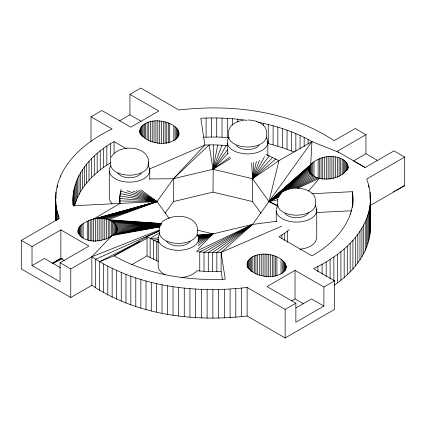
<?xml version="1.0" encoding="UTF-8"?>
<svg xmlns="http://www.w3.org/2000/svg" width="426" height="426" viewBox="0 0 426 426"><rect width="100%" height="100%" fill="white"/><g stroke="black" fill="none" stroke-linecap="round" stroke-linejoin="round"><path stroke-width="0.64" d="M73.086 204.89C70.354 177.205 91.313 154.095 114.056 141.597L126.57 148.818M311.901 193.724L352.393 191.679C356.647 219.603 334.676 243.267 311.944 255.845L278.961 236.803L284.733 233.15L289.398 229.603M227.447 145.522L213.426 144.861L213 192.11L173.425 201.578L165.038 213.266M277.582 198.798L277.507 205.369M55.582 220.625L55.582 198.702C56.056 165.815 84.609 142.012 112.065 128.977L91.01 116.82L91.01 141.4M334.383 285.138C352.579 272.571 368.772 253.614 370.306 230.679L370.306 202.116C370.806 194.267 369.486 186.354 366.674 179.021L404.7 157.066L404.7 185.63L370.13 205.588M370.306 230.679L370.418 198.793M178.899 135.415C179.921 124.866 164.196 120.521 155.927 120.819C148.908 120.904 138.237 124.802 140.016 133.578M178.952 132.992C178.159 141.214 167.823 143.386 160.996 143.36C153.163 142.96 143.44 139.866 140.016 132.246M247.101 263.353C247.607 272.667 260.398 276.144 268.183 276.65C275.01 276.676 285.345 274.504 286.139 266.282C283.886 257.73 272.944 254.567 265.004 254.077C257.81 253.901 246.249 256.819 247.101 266.01M310.703 173.781L310.703 164.479L311.944 141.597C295.378 132.097 277.028 126.032 258.353 122.294M253.832 162.349L252.575 178.728L252.575 201.578L260.962 213.266M78.022 232.569C77.037 226.137 84.029 222.968 88.672 220.599C93.683 218.357 99.38 217.92 104.764 218.815C113.662 218.943 123.029 230.083 111.995 235.61L91.862 256.756L91.862 285.319C137.081 315.288 194.171 322.189 247.117 316.001L285.143 337.956L334.618 309.398L334.618 280.835L313.525 268.657C340.22 255.962 367.771 233.704 370.306 202.116M159.367 229.145L159.723 226.392M347.824 169.276C349.528 162.072 341.695 157.726 335.629 156.933C326.721 155.224 317.232 158.27 310.703 164.479L268.971 201.573L252.575 178.728L251.644 162.785M217.713 144.931L213 169.26L173.425 178.728L149.76 178.936M256.399 161.358L252.575 178.728L213 169.26L209.145 144.909L204.869 145.069L149.302 169.106M278.199 206.578L268.971 201.573L278.961 160.634L311.944 141.597L338.739 152.306M74.619 205.854C79.55 187.11 94.396 172.823 110.377 162.844L110.377 143.802M121.192 189.245L119.834 195.997L119.717 203.724M347.824 167.95C343.265 177.115 330.762 180.203 321.236 178.622C314.718 178.292 304.92 171.39 310.703 164.479M221.983 145.112L213 169.26L230.759 158.44M259.461 160.325L252.575 178.728L278.961 160.634L265.803 154.319M264.541 156.646L252.575 178.728L275.862 158.93M226.238 145.41L213 169.26L230.077 156.938M111.255 157.199C118.534 143.035 151.555 145.357 148.456 164.926M277.848 205.896L276.554 208.144A20.299 11.72 0 0 0 298.828 221.994A20.299 11.72 0 0 0 315.016 205.566M311.944 141.597L252.575 224.422L221.131 252.373L208.287 252.506L196.743 251.739M269.275 155.767L252.575 178.728L272.635 157.306M227.686 149.542L213 169.26L228.336 153.019M231.92 125.122C229.044 127.603 228.054 131.522 228.549 135.186A19.079 11.017 0 0 0 247.352 147.023A19.079 11.017 0 0 0 266.633 135.447C267.038 131.82 266.282 127.885 263.47 125.335M308.467 191.066L319.457 178.244L297.22 188.521M198.292 248.821L213 233.89L252.575 224.422L276.895 221.275M161.614 222.686C171.311 212.004 200.486 214.337 197.451 233.214A19.079 11.017 0 0 1 177.243 243.384A19.079 11.017 0 0 1 159.367 231.845M277.97 205.572L268.971 201.573L309.952 165.485L309.952 173.457M278.045 199.719L268.971 201.573L309.398 166.529L309.398 171.843M278.588 197.131L268.971 201.573L309.042 167.604L309.042 170.927M279.083 196.636L268.971 201.573L308.887 168.696L308.887 170.688M198.053 245.775L213 233.89L197.68 230.226M278.998 196.391L268.971 201.573L308.941 169.788M279.387 195.859L268.971 201.573L309.196 170.869L309.196 172.2M279.211 195.609L268.971 201.573L309.649 171.934M280.75 194.288L268.971 201.573L282.023 192.536M283.109 191.785L310.304 172.956M232.308 124.775C235.477 122.203 239.412 120.877 243.4 120.26M268.971 201.573L281.181 193.574M285.617 190.667L311.145 173.936M198.181 243.416L213 233.89L197.781 235.008M288.045 189.778L312.167 174.857M158.424 261.42L150.138 257.549L150.138 238.512L159.793 232.671M52.382 263.215L60.375 258.449M93.598 241.574L93.598 218.991L120.073 203.415L157.029 201.573L173.425 178.728L204.869 145.069L200.806 118.242C216.19 117.491 231.653 118.146 246.899 120.35M290.591 188.974L313.35 175.709M91.01 116.82L101.915 110.526L130.771 127.182L158.807 111L129.946 94.338L129.946 114.807L141.192 121.298M129.946 94.338L140.857 88.044L178.883 109.999C231.829 103.811 288.919 110.712 334.138 140.681L355.231 128.503L365.95 134.691L365.95 153.733L353.58 160.874L365.023 167.482M119.653 120.755L129.946 114.807M91.862 285.319L70.769 297.497L21.3 268.934L21.3 240.37L59.326 218.416L56.52 208.618L55.582 198.702M32.019 246.558L60.875 229.896L88.912 246.084L60.05 262.746L60.05 281.788L32.019 265.6L32.019 246.558L21.3 240.37M32.019 265.6L44.384 258.46L60.407 267.709M52.345 263.385L60.875 258.46L64.31 260.44M60.05 262.746L70.769 268.934L91.862 256.756L159.83 229.811M131.687 264.706L147.039 255.845L150.138 257.549M365.95 134.691L337.088 151.352L365.125 167.54L393.981 150.879L404.7 157.066M295.037 270.361L267.006 286.549L295.862 303.205L295.862 322.248L323.898 306.065L323.898 287.023L295.037 270.361L295.037 298.924L303.568 303.85M291.608 300.905L295.037 298.924M91.862 256.756C137.081 286.725 194.171 293.626 247.117 287.443L285.143 309.398L295.862 303.205M323.898 287.023L334.618 280.835M296.081 307.844L311.528 298.924L323.898 306.065M292.119 188.872L314.692 176.481M393.597 191.647L394.769 191.013M395.935 190.379L404.7 185.63L402.235 186.625M147.039 238.39L114.056 255.845L99.53 261.708L99.53 290.271M198.351 241.659L213 233.89L197.275 235.535M294.339 188.457L316.167 177.168M53.223 263.433L62.654 258.582M99.53 261.708L139.728 241.425M295.745 188.505L317.764 177.759M196.737 251.052L252.575 224.422L216.855 252.527L216.855 271.57L208.287 271.548L196.844 270.792C193.053 275.201 187.062 277.007 181.417 277.47M159.633 230.892L147.039 236.803L114.056 255.845C147.625 274.717 187.089 280.878 225.194 279.195L221.131 252.373L281.581 226.222M159.553 230.636L95.616 259.274L95.616 287.838M198.202 240.418L213 233.89L197.952 235.972M108.236 238.278L108.236 219.683L157.029 201.573L169.228 218.581M198.101 239.417L213 233.89L198.005 236.51M198.457 238.416L213 233.89L198.106 237.09M93.598 218.991L157.029 201.573L140.873 189.831M198.255 237.724L213 233.89M159.702 226.925L111.995 235.61C103.14 242.66 81.089 244.412 78.022 230.578M113.263 234.795L159.691 226.792M114.365 233.911L159.643 226.637M115.297 232.958L159.707 226.44M158.03 241.489L156.725 241.67L147.039 236.803L147.039 255.845M116.048 231.952L160.235 226.153M299.744 249.205C306.768 248.64 316.667 245.291 316.736 236.883L316.736 209.512M116.602 230.908L160.208 225.934M157.955 239.652L153.365 240.136L153.365 259.173M116.958 229.832L159.638 225.748M117.113 228.746L160.176 225.439M150.138 238.512L158.738 237.878M160.16 225.184L117.059 227.649L117.059 230.306M316.55 212.531L351.727 210.753M203.452 137.177L216.717 137.002L229.284 137.539M160.916 224.896L116.804 226.568L116.804 231.217M216.855 271.57L221.131 271.41L222.42 279.919M160.815 224.662L116.351 225.508L116.351 232.149M213.426 144.861L209.145 144.909L173.425 178.728L173.425 201.578M160.815 224.438L115.696 224.481L115.696 233.118M106.543 239.119L106.543 219.193L157.029 201.573L119.717 198.473L119.797 200.944L157.029 201.573L138.599 190.134M160.921 224.225L114.855 223.501L114.855 233.464M161.507 224.055L113.833 222.58L113.833 235.2M161.534 223.895L112.65 221.728L112.65 235.674M161.529 223.762L111.308 220.956L111.308 236.233M161.502 223.645L109.833 220.269L109.833 236.877M108.236 219.683L160.911 223.512M247.783 119.972C253.204 120.153 258.848 121.394 263.076 124.988M297.854 188.154C303.152 188.494 308.68 189.943 312.572 193.745M213 192.11L252.575 201.578M256.244 121.288L256.543 121.362M294.222 151.997L282.502 147.646L268.258 143.541L268.258 124.498M126.996 190.678L157.029 201.573L104.764 218.815L104.764 239.407M158.461 242.394L156.725 241.67L156.725 260.712M133.056 190.986L157.029 201.573L102.927 218.554L102.927 239.811M136.128 190.56L157.029 201.573L101.047 218.405L101.047 240.328M365.95 153.733L377.388 160.341M165.134 274.823L161.614 272.539L159.239 269.802L158.168 266.804L158.168 239.433M112.118 203.692L110.329 201.631L109.264 198.638L109.264 171.263M312.988 194.112C315.597 196.86 315.709 200.784 315.549 204.336A19.079 11.017 0 0 1 296.411 215.178A19.079 11.017 0 0 1 277.39 204.267M73.086 199.64L73.607 205.758L120.073 203.415L119.797 200.944M370.375 226.03L370.418 227.356M95.419 241.627L95.408 218.671L157.029 201.573L120.659 191.077L120.659 193.047M370.316 195.475L370.316 198.793M370.002 192.158L370.002 198.798M369.986 205.433L369.986 233.996M369.454 208.74L369.454 237.303M368.756 185.555L368.756 187.546M368.719 212.036L368.719 240.599M367.771 215.311L367.771 243.874M366.616 218.565L366.616 247.128M365.258 221.797L365.258 250.355M363.692 224.992L363.692 253.555M361.93 228.155L361.93 256.718M359.97 231.275L359.97 259.839M357.808 234.353L357.808 262.917M355.454 237.388L355.454 265.952M352.914 197.797L352.914 205.023M352.914 240.365L352.914 268.928M352.755 194.735L352.755 205.241M352.632 203.926L352.632 205.241M352.393 191.679L352.393 207.435M351.546 210.023L351.546 211.333M350.704 213.048L350.704 214.363M350.183 243.289L350.183 271.852M347.978 166.859L347.978 168.19M347.925 165.767L347.925 167.759M347.669 164.686L347.669 169.335M347.27 246.153L347.27 274.717M347.211 163.621L347.211 170.267M346.562 162.599L346.562 170.565M345.72 161.619L345.72 171.582M344.698 160.698L344.698 172.652M344.181 248.96L344.181 277.518M343.51 159.846L343.51 173.792M342.174 159.068L342.174 174.346M340.912 251.691L340.912 280.255M340.699 158.387L340.699 174.99M339.101 157.796L339.101 176.396M337.403 157.311L337.403 177.237M337.472 254.354L337.472 282.917M335.629 156.933L335.629 177.525M333.867 256.942L333.867 280.856M333.787 156.672L333.787 178.59M331.913 156.523L331.913 178.441M330.102 259.455L330.102 278.716M330.022 156.491L330.022 179.074M328.132 156.582L328.132 179.165M326.273 156.789L326.273 179.373M326.178 261.883L326.178 276.501M324.463 157.109L324.463 179.026M322.722 157.54L322.722 179.458M322.104 264.232L322.104 274.195M321.076 158.078L321.076 178.67M319.537 158.717L319.537 178.643M318.126 159.446L318.126 178.047M317.887 266.49L317.887 271.804M314.005 161.827L314.005 176.439M312.737 162.641L312.737 175.927M311.635 163.531L311.635 174.82M308.115 139.467L308.115 144.068M304.159 137.428L304.159 146.624M300.064 135.479L300.064 148.61M295.846 133.615L295.846 151.342M291.506 131.847L291.506 150.889M287.396 231.211L287.396 242.373M287.06 130.175L287.06 149.217M286.139 266.282L286.139 267.608M285.984 265.19L285.984 269.173M285.628 264.115L285.628 270.095M285.143 309.398L285.143 337.956M285.074 263.071L285.074 271.042M284.733 233.15L284.733 240.37M284.323 262.065L284.323 271.367M283.391 261.117L283.391 272.406M282.502 128.604L282.502 147.646M282.289 260.227L282.289 273.513M281.921 235.014L281.921 238.954M281.022 259.413L281.022 274.024M277.848 127.134L277.848 146.177M276.9 257.032L276.9 275.633M276.245 211.195L276.245 221.621M275.489 256.303L275.489 276.229M273.95 255.664L273.95 276.256M273.098 125.766L273.098 144.808M272.305 255.126L272.305 276.383M270.563 254.695L270.563 276.612M268.753 254.375L268.753 276.959M267.832 141.341L267.832 155.682M266.894 254.168L266.894 276.751M265.004 254.077L265.004 276.66M263.343 123.343L263.343 125.313M263.114 254.109L263.114 276.027M261.234 254.258L261.234 275.51M259.397 254.519L259.397 275.111M257.618 254.897L257.618 274.823M255.925 255.382L255.925 273.982M254.327 255.973L254.327 272.576M252.852 256.654L252.852 271.932M251.516 257.432L251.516 271.378M250.328 258.284L250.328 270.904M249.306 259.205L249.306 269.168M248.464 260.185L248.464 268.817M247.81 261.207L247.81 267.853M247.357 262.272L247.357 267.587M247.117 287.443L247.117 316.001M241.478 288.104L241.478 316.662M237.82 119.216L237.82 121.841M235.802 288.642L235.802 317.205M232.58 118.726L232.58 125.297M230.093 289.062L230.093 317.626M227.308 118.359L227.308 137.401M227.335 143.03L227.335 153.456M224.364 289.366L224.364 317.929M222.021 118.103L222.021 137.145M221.131 252.373L221.131 271.41M218.618 289.542L218.618 318.105M216.717 117.965L216.717 137.002M212.867 289.6L212.867 318.163M212.574 271.618L212.574 252.575L252.575 224.422L199.762 252.032L199.762 271.074M211.408 117.938L211.408 136.98M208.287 271.548L208.287 252.506L252.575 224.422L204.017 252.325L204.017 271.367M207.116 289.536L207.116 318.1M206.099 118.034L206.099 137.076M201.37 289.355L201.37 317.918M195.64 289.046L195.64 317.61M189.932 288.62L189.932 317.184M184.261 288.072L184.261 316.635M178.798 131.9L178.798 135.223M178.622 287.406L178.622 315.97M178.441 130.83L178.441 136.139M177.887 129.781L177.887 137.087M177.136 128.78L177.136 138.077M176.204 127.827L176.204 139.116M175.102 126.937L175.102 140.223M173.835 126.123L173.835 140.74M173.031 286.623L173.031 315.187M169.713 123.742L169.713 142.343M168.302 123.013L168.302 142.939M167.493 285.724L167.493 314.281M166.763 122.374L166.763 143.631M165.118 121.836L165.118 143.093M163.376 121.405L163.376 143.328M162.018 284.701L162.018 313.264M161.566 121.085L161.566 143.668M159.707 120.877L159.707 143.461M157.817 120.792L157.817 143.376M156.608 283.572L156.608 312.13M155.927 120.819L155.927 142.742M154.047 120.968L154.047 142.225M152.21 121.229L152.21 141.821M151.273 282.326L151.273 310.884M150.431 121.607L150.431 141.533M149.755 169.58L149.755 179.357M148.738 122.092L148.738 140.692M147.14 122.683L147.14 139.291M146.022 280.963L146.022 309.526M145.665 123.37L145.665 138.647M144.323 124.142L144.323 138.088M143.141 124.994L143.141 136.948M142.119 125.915L142.119 136.544M141.278 126.895L141.278 135.532M140.862 279.499L140.862 308.062M140.623 127.922L140.623 134.563M140.372 133.322L140.372 134.648M140.17 128.982L140.17 133.631M139.914 130.063L139.914 132.06M135.798 277.922L135.798 306.486M130.835 276.24L130.835 304.803M125.984 274.456L125.984 303.019M121.25 272.565L121.25 301.129M120.148 195.502L120.148 193.532L157.029 201.573L99.157 218.378L99.157 240.962M119.834 203.878L119.834 195.997L157.029 201.573L97.266 218.463L97.266 241.047M116.633 270.585L116.633 299.143M114.056 141.597L114.056 153.413M112.15 268.502L112.15 297.066M107.799 266.325L107.799 294.888M106.841 146.091L106.841 165.134M103.593 264.061L103.593 292.625M103.459 148.456L103.459 167.493M100.238 150.889L100.238 169.931M97.176 153.392L97.176 172.434M94.279 155.964L94.279 175.001M91.856 219.422L91.856 240.679M91.558 158.594L91.558 177.631M90.211 219.96L90.211 241.217M89.007 161.278L89.007 180.32M88.672 220.599L88.672 240.525M87.261 221.328L87.266 239.854M86.638 164.021L86.638 183.063M84.449 166.816L84.449 185.858M83.139 223.709L83.139 238.326M82.447 169.655L82.447 188.697M81.872 224.523L81.872 237.809M80.77 225.413L80.77 236.707M80.631 172.535L80.631 191.578M79.838 226.366L79.838 235.663M79.087 227.367L79.087 234.673M79.002 175.453L79.002 194.496M78.533 228.416L78.533 233.73M78.176 229.486L78.176 233.475M77.569 178.403L77.569 197.446M76.334 181.385L76.334 200.422M75.296 184.389L75.296 203.431M74.454 187.413L74.454 205.801M73.81 190.459L73.81 206.216M73.368 193.51L73.368 205.332M73.245 202.701L73.245 205.327M73.123 196.572L73.123 205.108M70.769 268.934L70.769 297.497M60.875 229.896L60.875 258.46M60.684 175.773L60.684 177.099M58.186 215.173L58.186 219.156M57.26 185.502L57.26 187.499M57.249 211.903L57.249 219.875M56.52 208.618L56.52 220.577M56.003 192.089L56.003 198.729M55.998 205.321L55.998 220.599M55.689 195.39L55.689 198.713M55.689 202.015L55.689 220.615M197.595 234.753A20.299 11.72 0 0 1 177.658 250.302A20.299 11.72 0 0 1 159.787 233.938M110.882 165.767A20.299 11.72 0 0 0 121.048 181.077A20.299 11.72 0 0 0 147.774 175.539L149.446 172.636A20.299 11.72 0 0 0 148.04 165.634M266.112 137.401A20.299 11.72 0 0 1 263.492 149.462A20.299 11.72 0 0 1 243.752 153.695L238.72 152.732A20.299 11.72 0 0 1 228.954 137.534M141.272 173.121A12.652 7.306 0 0 1 129.493 177.727A12.652 7.306 0 0 1 117.736 173.1M190.188 241.372A12.721 7.343 0 0 1 178.265 245.935A12.721 7.343 0 0 1 166.534 241.212M259.029 145.394A12.721 7.343 0 0 1 247.831 149.526A12.721 7.343 0 0 1 236.361 145.644M308.525 212.734A12.721 7.343 0 0 1 297.087 217.691A12.721 7.343 0 0 1 284.893 213.373M148.163 162.184A18.984 10.959 0 0 1 129.483 175.182A18.984 10.959 0 0 1 110.872 162.157"/></g></svg>
